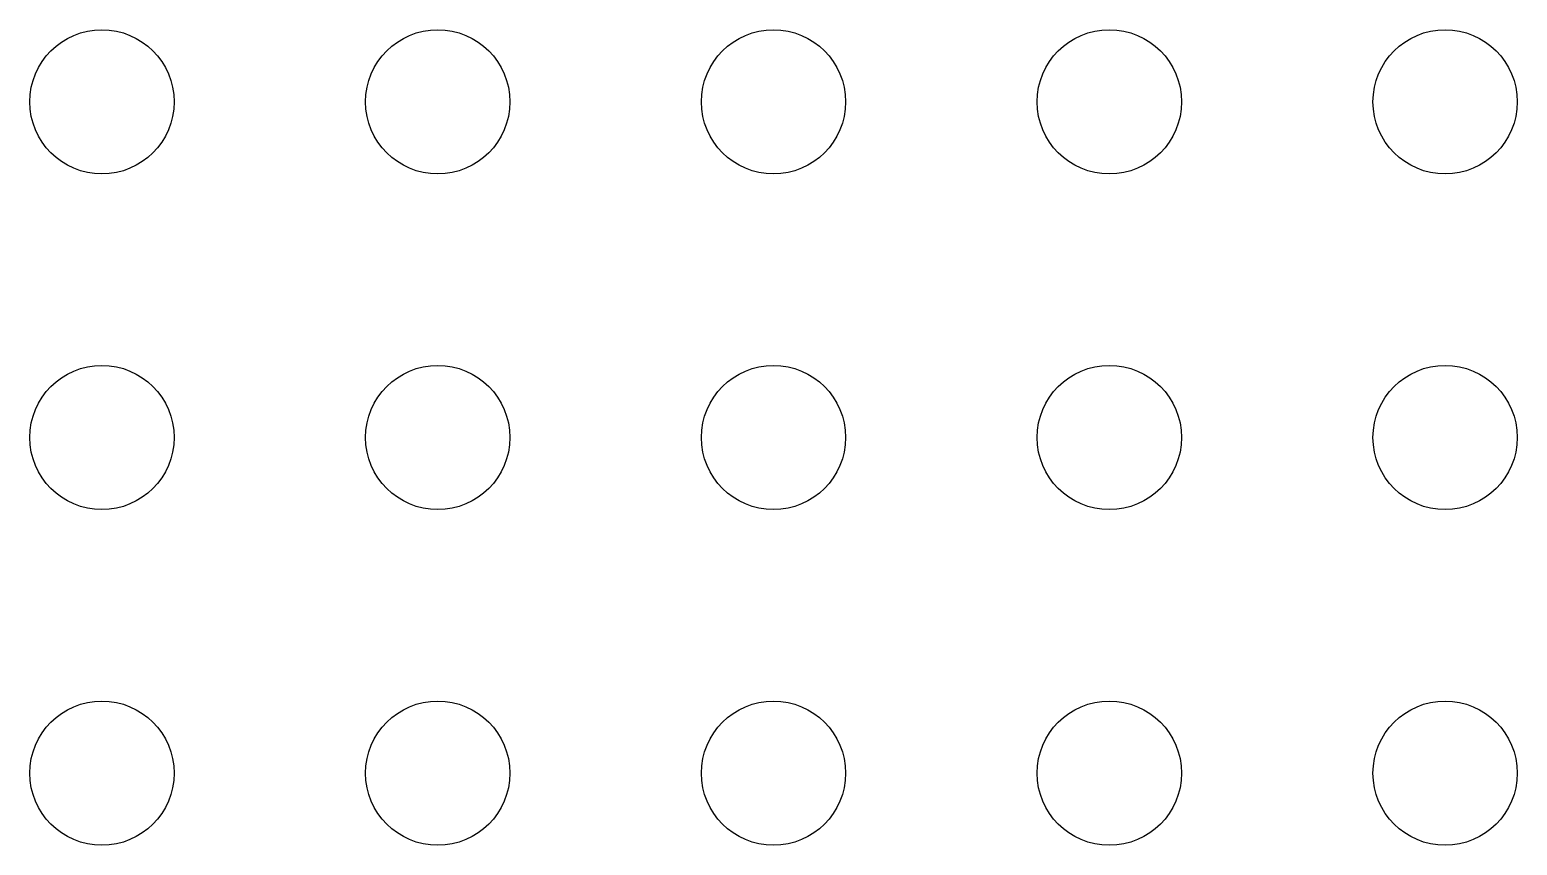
# Model space of a CAD drawing. Header units: millimetres. Extents: x -2.6 to 45, y -0.9 to 40.2.
# Drawn here: x 14.875 to 17.756, y 23.394 to 24.974 of the extents above; entities that cross this region are included whole.
import ezdxf

# ---------------------------------------------------------------- set-up
doc = ezdxf.new("R2010")
doc.units = ezdxf.units.MM
doc.header["$MEASUREMENT"] = 0
doc.layers.add('BOT', color=11, linetype='Continuous')

msp = doc.modelspace()

# ---------------------------------------------------------------- linework, layer by layer
at = {"layer": 'BOT'}
for centre in [(15.0152, 24.8338), (15.6655, 24.8338), (16.3157, 24.8338), (16.966, 24.8338), (17.6162, 24.8338), (15.0152, 24.1835), (15.6655, 24.1835), (16.3157, 24.1835), (16.966, 24.1835), (17.6162, 24.1835), (15.0152, 23.5333), (15.6655, 23.5333), (16.3157, 23.5333), (16.966, 23.5333), (17.6162, 23.5333)]:
    msp.add_circle(centre, 0.1397, dxfattribs=at)

doc.saveas('drawing.dxf')
